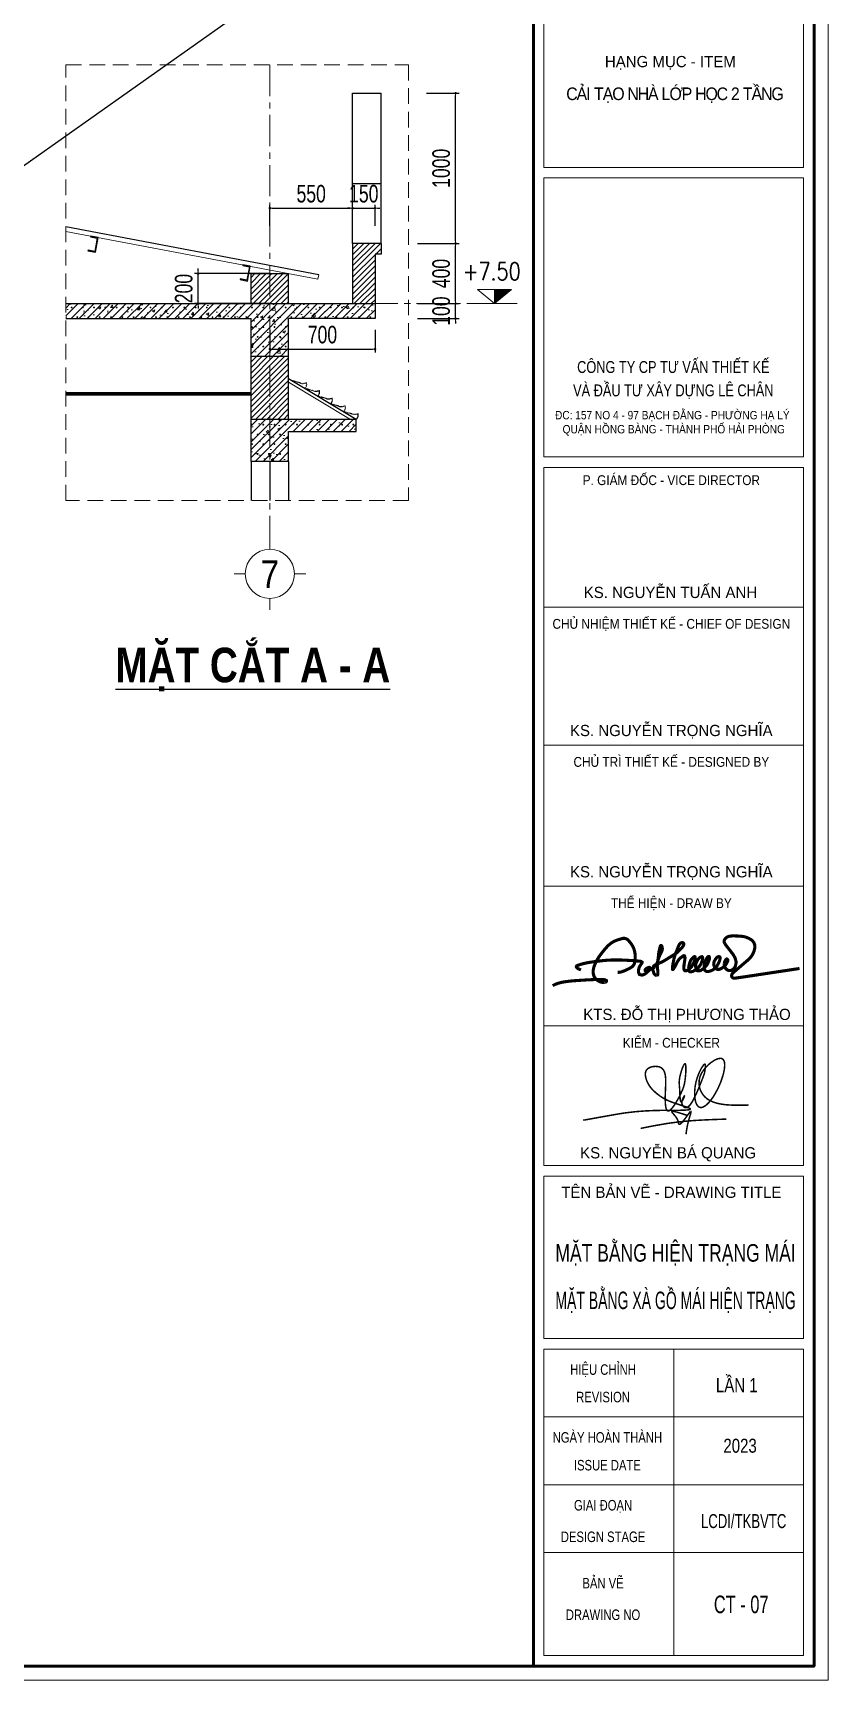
# Model space of a CAD drawing. Header units: millimetres. Extents: x -519517 to -431282, y -372679 to 113618.
# Drawn here: x -447151 to -431282, y -207859 to -174988 of the extents above; entities that cross this region are included whole.
import ezdxf
from ezdxf.enums import TextEntityAlignment as Align

# ---------------------------------------------------------------- set-up
doc = ezdxf.new("R2010")
doc.units = ezdxf.units.MM
doc.header["$LTSCALE"] = 5
for name, pattern in [('CENTER2', [28.575, 19.05, -3.175, 3.175, -3.175]), ('CENTERX2', [4, 2.5, -0.5, 0.5, -0.5]), ('DASHDOT', [1, 0.5, -0.25, 0, -0.25]), ('DASHDOTX2', [2, 1, -0.5, 0, -0.5]), ('HIDDEN', [0.375, 0.25, -0.125])]:
    doc.linetypes.add(name, pattern=pattern)
doc.layers.get('0').update_dxf_attribs({"linetype": 'CENTER2'})
for name, color, linetype, lineweight in [('BICO-30-KY HIEU', 30, 'Continuous', 15), ('BICO-9-NÉT CỬA', 9, 'Continuous', 25), ('Khungten_LCDI', 7, 'Continuous', 25), ('LC Dim', 8, 'Continuous', 18), ('LC Hatch', 252, 'Continuous', 9), ('LC ISO', 153, 'Continuous', 13), ('LC Net dam 1', 30, 'Continuous', 30), ('LC Net khuat', 4, 'HIDDEN', 13), ('LC Net manh', 9, 'Continuous', 5), ('LC Net thay', 7, 'Continuous', 25), ('LC Net truc', 79, 'DASHDOT', 13), ('LC Text1', 3, 'Continuous', 20), ('LC Text2', 7, 'Continuous', 25), ('ĐT-8-THAY2', 8, 'Continuous', 20)]:
    doc.layers.add(name, color=color, linetype=linetype, lineweight=lineweight)
doc.layers.add('KCS_Plotter', color=11, linetype='Continuous', plot=False)
doc.layers.add('TIM', color=4, linetype='DASHDOTX2')
doc.styles.add('HOATBIF', font='hoatbif.shx', dxfattribs={"width": 0.75})
doc.styles.add('Khungten', font='VHAVAN.TTF', dxfattribs={"width": 0.9, "height": 5000})
doc.styles.add('LC 1', font='VHAVANB.TTF')
doc.styles.add('LC3', font='VHARIALB.TTF', dxfattribs={"width": 0.8})
doc.styles.add('T1', font='Vnsimli.shx', dxfattribs={"width": 0.8})
doc.styles.add('Title', font='VHBLACK.TTF')
doc.styles.add('VnAvantH', font='VHAVANB.TTF', dxfattribs={"width": 0.6})
doc.dimstyles.new('Copy of 1-110', dxfattribs={"dimscale": 110, "dimtxt": 2.5, "dimasz": 0.35, "dimexe": 0.5, "dimexo": 0, "dimgap": 0.8, "dimtad": 1, "dimdec": 0, "dimzin": 0, "dimdsep": 46, "dimtxsty": 'HOATBIF', "dimblk1": 'DOT', "dimblk2": 'DOT', "dimsah": 1, "dimcen": -1, "dimdle": 1, "dimclrd": 256, "dimclre": 256, "dimclrt": 4, "dimadec": 3, "dimazin": 2, "dimtfac": 0.333333, "dimtdec": 0, "dimtix": 1, "dimtmove": 2, "dimatfit": 3, "dimldrblk": 'DOT', "dimfxl": 1, "dimtvp": 0.833333, "dimtolj": 1, "dimtzin": 0, "dimarcsym": 0})
pattern_1 = [(0, (-96623, -132735.3), (0, 389.71143), [9.375, -215.625]), (0, (-96623, -132719.07), (0, 389.71143), [9.375, -215.625]), (120, (-96623, -132735.3), (-337.5, -194.8557), [9.375, -215.625]), (120, (-96608.95, -132727.2), (-337.5, -194.8557), [9.375, -215.625]), (0, (-96510.5, -132540.45), (0, 389.71143), [9.375, -215.625]), (0, (-96510.5, -132524.2), (0, 389.71143), [9.375, -215.625]), (120, (-96510.5, -132540.45), (-337.5, -194.8557), [9.375, -215.625]), (120, (-96496.45, -132532.33), (-337.5, -194.8557), [9.375, -215.625]), (60, (-96613.64, -132735.3), (-337.5, 194.8557), [9.375, -215.625]), (60, (-96627.7, -132727.2), (-337.5, 194.8557), [9.375, -215.625]), (60, (-96501.14, -132930.16), (-337.5, 194.8557), [9.375, -215.625]), (60, (-96515.2, -132922.04), (-337.5, 194.8557), [9.375, -215.625]), (45, (-96623.01, -132735.31), (-79.549513, 79.549513), []), (50, (-96623, -132735.3), (537.94514, -47.0641), [56.25, -618.75]), (355, (-96623, -132735.3), (-104.0635, 564.1441), [45, -495]), (100.4514, (-96578.2, -132739.23), (433.882, 517.07966), [47.80514, -525.8566]), (46.1842, (-96623, -132585.3), (800.4308, -124.1393), [84.375, -928.125]), (96.6356, (-96556.3, -132595.65), (700.997, 730.5884), [71.7077, -788.7848]), (351.1842, (-96623, -132585.3), (700.9965, 730.589), [67.5, -742.5]), (21, (-96548, -132622.8), (447.6803, -301.96417), [56.25, -618.75]), (326, (-96548, -132622.8), (182.4865, 543.8625), [45, -495]), (71.4514, (-96510.7, -132647.97), (630.167, 241.8979), [47.80514, -525.8566]), (37.5, (-96623.01, -132735.3), (9.11989, 249.67039), [0, -489, 0, -502.5, 0, -496.875]), (7.5, (-96623, -132735.3), (197.30215, 295.80878), [0, -286.5, 0, -477.75, 0, -189.375]), (327.5, (-96790.26, -132735.3), (400.36683, -16.91615), [0, -187.5, 0, -585, 0, -776.25]), (317.5, (-96865.26, -132735.3), (437.38963, 75.07874), [0, -243.75, 0, -388.5, 0, -551.25])]

# ---------------------------------------------------------------- blocks, each defined once
blk = doc.blocks.new('NGUYEN BA QUANG')
at = {"layer": 'LC ISO', "const_width": 54}
for points in [[(-3416, -557, -0.001023), (-2231, -345, -0.008385), (-1869, -289, -0.026114), (-905, -212, -0.007166), (-491, -205, 0.001773), (-49, -203, 0.009736), (200, -197, 0.025773), (331, -186, 0.054465), (383, -173, 0.09183), (397, -166, 0.386262), (399, -152, 0.129793), (379, -135, 0.036801), (321, -108, 0.016128), (184, -59, -0.006736), (-183, 62, -0.023924), (-416, 154, -0.046785), (-684, 310, -0.041509), (-918, 503, -0.092678), (-1136, 813, -0.077778), (-1199, 1035, -0.070106), (-1196, 1141, -0.201572), (-1106, 1286, -0.091887), (-982, 1343, -0.118851), (-732, 1351, -0.227561), (-543, 1208, -0.055716), (-508, 1121, -0.035741), (-487, 1019, -0.022757), (-478, 904, -0.018678), (-477, 714, 0.005361), (-493, 294, 0.022501), (-487, 25, 0.024956), (-474, -85, 0.051878), (-451, -169, 0.084004), (-427, -209, 0.302699), (-372, -224, 0.091028), (-331, -204, 0.045769), (-285, -164, 0.031407), (-218, -87, 0.026473), (-114, 66, 0.038878), (124, 530, 0.063388), (207, 831, 0.030377), (243, 1236, 0.019395), (241, 1350, 0.050857), (231, 1429, 0.089259), (221, 1451, 0.446193), (202, 1454, 0.08967), (185, 1438, 0.048315), (156, 1388, 0.024568), (114, 1288, 0.037087), (24, 971, 0.06811), (7, 722, 0.007404), (19, 571, -0.009821), (27, 442, 0.013775), (38, 214, 0.023991), (46, 154, 0.068642), (58, 113, 0.168495), (71, 99, 0.190472), (82, 99, 0.135753), (102, 116, 0.042547), (133, 165, 0.037247), (185, 280, 0.083462), (192, 310, 0.752396), (189, 311, 0.077103), (170, 286, 0.067778), (106, 135, 0.079642), (97, 52, 0.07615), (107, 12, 0.090818), (168, -77, 0.162992), (233, -111, 0.134535), (287, -101, 0.046135), (315, -85, 0.0589), (372, -33, 0.033446), (431, 44, 0.020493), (492, 142, 0.018931), (584, 325, 0.012315), (712, 617, 0.006262), (906, 1114)], [(906, 1114, 0.006821), (929, 1272, 0.011774), (937, 1340, 0.026266), (938, 1394, 0.052103), (935, 1423, 0.076783), (930, 1436, 0.163971), (923, 1442, 0.170042), (914, 1442, 0.080479), (902, 1436, 0.05585), (881, 1417, 0.031056), (847, 1375, 0.025203), (791, 1286, 0.116129), (556, 476, 0.061974), (575, 166, 0.045365), (610, 47, 0.070676), (660, -41, 0.091415), (710, -86, 0.146905), (783, -104, 0.068448), (833, -95, 0.049636), (885, -72, 0.053986), (978, -6, 0.029209), (1056, 69, 0.021304), (1134, 162, 0.025491), (1250, 329, 0.068873), (1561, 1027, 0.01773), (1596, 1171, 0.037697), (1624, 1368, 0.029037), (1623, 1453, 0.04288), (1613, 1525, 0.066726), (1590, 1583, 0.100495), (1556, 1623, 0.111871), (1508, 1644, 0.054631), (1469, 1647, 0.041179), (1426, 1643, 0.04561), (1355, 1623, 0.04967), (1225, 1558, 0.109429), (829, 1164, 0.05047), (753, 1012, 0.368126), (1079, 156, 0.040655), (1223, 90, 0.031441), (1383, 42, 0.023503), (1557, 9, 0.017084), (1742, -10, 0.011936), (1936, -19, 0.009133), (2206, -21, 0.002915), (2480, -16)], [(-1368, -847, -0.004051), (-800, -737, -0.026384), (342, -582, -0.006339), (726, -556, -0.004215), (1111, -537, -0.002629), (1689, -517)], [(274, -380, 0.002584), (99, -322, 0.004829), (-9, -289, 0.009549), (-104, -262, 0.02019), (-180, -245, 0.020391), (-210, -242, 0.037792), (-233, -241, 0.083891), (-249, -244, 0.129866), (-256, -250, 0.170647), (-258, -257, 0.074142), (-257, -264, 0.04333), (-253, -271, 0.038982), (-240, -290, 0.018381), (-209, -327, -0.006145), (-155, -388, -0.017161), (-112, -442, -0.029179), (-72, -502, -0.056277), (-39, -577, -0.025416), (-31, -610, -0.003247), (-24, -652, 0.033316), (-18, -677, 0.055631), (-12, -689, 0.087521), (-5, -698, 0.15828), (8, -703, 0.07777), (18, -702, 0.051495), (30, -698, 0.04838), (50, -685, 0.02792), (72, -667, 0.021215), (104, -635, 0.012757), (138, -596, 0.011354), (192, -528, 0.005945), (265, -430, -0.007904), (360, -301, -0.011483), (384, -270, -0.027823), (404, -249, -0.066961), (415, -240, -0.123545), (420, -238, -0.248584), (424, -240, -0.12084), (426, -246, -0.064597), (426, -260, -0.027008), (421, -289, -0.011306), (411, -326, -0.007085), (384, -419, 0.007773), (340, -569, 0.03162), (266, -923, 0.004795), (248, -1055)]]:
    blk.add_lwpolyline(points, format="xyb", dxfattribs=at)
blk = doc.blocks.new('CK THAO')
at = {"layer": 'LC ISO', "const_width": 60}
for points in [[(21873, -82516), (21924, -82491), (21950, -82481), (21969, -82474), (21981, -82470), (21991, -82467), (22001, -82464), (22014, -82461), (22025, -82458), (22037, -82455), (22057, -82451), (22068, -82449), (22080, -82446), (22097, -82444), (22129, -82439), (22159, -82435), (22189, -82431), (22205, -82429), (22225, -82427), (22244, -82425), (22262, -82424), (22280, -82422), (22304, -82420), (22336, -82418), (22363, -82416), (22376, -82415), (22394, -82414), (22448, -82411), (22470, -82409), (22494, -82408), (22518, -82406), (22535, -82405), (22561, -82404), (22595, -82402), (22630, -82401), (22651, -82400), (22666, -82399), (22681, -82399), (22688, -82398), (22696, -82398), (22704, -82398), (22709, -82398), (22715, -82397), (22721, -82397), (22729, -82397), (22736, -82397), (22743, -82397), (22749, -82397), (22755, -82397), (22768, -82397), (22776, -82396), (22788, -82396), (22796, -82396), (22808, -82396), (22817, -82396), (22822, -82396), (22831, -82396), (22831, -82396), (22843, -82397), (22860, -82399), (22875, -82401), (22885, -82403), (22888, -82404), (22889, -82405), (22889, -82405), (22892, -82406), (22893, -82407), (22895, -82408), (22897, -82409), (22899, -82410), (22900, -82411), (22902, -82412), (22902, -82412), (22903, -82413), (22903, -82413), (22905, -82415), (22906, -82417), (22907, -82418), (22908, -82420), (22910, -82422), (22910, -82422), (22910, -82424), (22911, -82426), (22912, -82426), (22912, -82427), (22912, -82428), (22912, -82428), (22912, -82428), (22912, -82428), (22912, -82429), (22912, -82430), (22912, -82431), (22912, -82432), (22912, -82433), (22912, -82434), (22912, -82434), (22911, -82435), (22911, -82435), (22911, -82436), (22910, -82437), (22910, -82438), (22910, -82438), (22909, -82439), (22908, -82439), (22908, -82440), (22907, -82440), (22907, -82441), (22906, -82441), (22906, -82441), (22905, -82442), (22904, -82442), (22904, -82443), (22903, -82443), (22903, -82443), (22902, -82444), (22900, -82444), (22899, -82445), (22898, -82445), (22896, -82446), (22892, -82447), (22887, -82449), (22882, -82450), (22873, -82451), (22868, -82452), (22860, -82453), (22855, -82453), (22848, -82453), (22835, -82453), (22823, -82451), (22809, -82448), (22799, -82445), (22785, -82439), (22776, -82434), (22768, -82430), (22755, -82423), (22743, -82415), (22731, -82406), (22721, -82397), (22703, -82379), (22695, -82369), (22680, -82346), (22670, -82324), (22663, -82303), (22659, -82280), (22659, -82280), (22657, -82245), (22658, -82222), (22662, -82195), (22670, -82159), (22679, -82133), (22693, -82098), (22717, -82048), (22728, -82027), (22764, -81967), (22796, -81921), (22796, -81921), (22828, -81879), (22852, -81849), (22866, -81831), (22866, -81831), (22886, -81808), (22886, -81808), (22906, -81785), (22906, -81785), (22924, -81765), (22924, -81765), (22943, -81746), (22954, -81735), (22968, -81723), (22980, -81713), (22992, -81703), (23007, -81692), (23019, -81684), (23033, -81675), (23047, -81667), (23068, -81656), (23085, -81648), (23105, -81640), (23127, -81632), (23144, -81626), (23161, -81621), (23174, -81617), (23188, -81613), (23204, -81609), (23222, -81604), (23232, -81602), (23239, -81602), (23239, -81602), (23240, -81601), (23242, -81601), (23243, -81601), (23245, -81601), (23246, -81601), (23247, -81601), (23249, -81601), (23250, -81600), (23250, -81600), (23251, -81600), (23251, -81600), (23255, -81600), (23258, -81600), (23263, -81600), (23264, -81601), (23264, -81601), (23268, -81601), (23277, -81602), (23286, -81604), (23310, -81616), (23317, -81621), (23326, -81629), (23336, -81638), (23344, -81647), (23351, -81653), (23358, -81662), (23375, -81681), (23383, -81692), (23393, -81706), (23401, -81717), (23417, -81744), (23426, -81760), (23440, -81790), (23448, -81811), (23456, -81838), (23456, -81838), (23467, -81893), (23472, -81943), (23472, -81958), (23472, -81982), (23471, -81997), (23469, -82024), (23468, -82035), (23465, -82053), (23465, -82053), (23459, -82078), (23459, -82078), (23451, -82101), (23424, -82139), (23401, -82158), (23372, -82176), (23348, -82189), (23348, -82189), (23295, -82214), (23256, -82231), (23196, -82252), (23154, -82259), (23134, -82259)], [(25205, -81700), (25201, -81692), (25196, -81679), (25194, -81670), (25193, -81661), (25193, -81652), (25195, -81642), (25199, -81632), (25203, -81623), (25206, -81617), (25212, -81609), (25217, -81603), (25224, -81596), (25234, -81587), (25242, -81581), (25251, -81576)], [(25242, -81581), (25260, -81571), (25284, -81562), (25309, -81557), (25341, -81554), (25378, -81554), (25412, -81554), (25450, -81555)], [(25450, -81555), (25511, -81558), (25568, -81566), (25603, -81574), (25642, -81588), (25683, -81607), (25715, -81625), (25744, -81650), (25767, -81680), (25784, -81722), (25788, -81756), (25784, -81800), (25774, -81841), (25759, -81881), (25742, -81916), (25722, -81947), (25685, -81991), (25660, -82015), (25603, -82063), (25360, -82272), (25345, -82295), (25336, -82329), (25342, -82346)], [(23847, -82156), (23863, -82135), (23876, -82115), (23885, -82099), (23894, -82078), (23903, -82054), (23912, -82028), (23924, -81993), (23932, -81969), (23947, -81931), (23960, -81903), (23972, -81880), (23981, -81861), (23991, -81834), (23997, -81804), (23994, -81775), (23992, -81768), (23991, -81766), (23990, -81762), (23989, -81758), (23987, -81755), (23986, -81753), (23985, -81751), (23984, -81748), (23982, -81745), (23980, -81742), (23978, -81740), (23976, -81739), (23974, -81739), (23968, -81740), (23959, -81746), (23958, -81748), (23957, -81751), (23956, -81753), (23955, -81757), (23955, -81760), (23954, -81764), (23952, -81774), (23949, -81785), (23946, -81796), (23946, -81796), (23943, -81809), (23943, -81809), (23938, -81826), (23938, -81826), (23937, -81832), (23935, -81838), (23933, -81847), (23933, -81847), (23931, -81858)], [(23931, -81858), (23931, -81858), (23927, -81881), (23925, -81896), (23922, -81922), (23921, -81938), (23917, -81976), (23898, -82129), (23899, -82155), (23902, -82185), (23907, -82219), (23907, -82219), (23910, -82248), (23911, -82271), (23911, -82289), (23910, -82293), (23910, -82297), (23909, -82300), (23908, -82302), (23908, -82302), (23907, -82305), (23906, -82307), (23906, -82307), (23905, -82310), (23903, -82313), (23899, -82317), (23898, -82318), (23896, -82318), (23896, -82318), (23895, -82319), (23891, -82319), (23890, -82320)], [(23936, -82081), (23964, -82069), (23984, -82059), (24000, -82051), (24021, -82040), (24041, -82028), (24067, -82013), (24085, -82002), (24116, -81982), (24137, -81969), (24159, -81956), (24185, -81940), (24207, -81927), (24251, -81900), (24282, -81876), (24308, -81852), (24333, -81826), (24355, -81803)], [(24344, -81697), (24337, -81703), (24328, -81714), (24313, -81740), (24306, -81758), (24299, -81776), (24290, -81802), (24282, -81822), (24282, -81822), (24264, -81865), (24230, -81962), (24221, -81997), (24217, -82020), (24200, -82109), (24194, -82146), (24193, -82161), (24191, -82172), (24191, -82182), (24191, -82190), (24192, -82198), (24192, -82198), (24195, -82204), (24199, -82204), (24204, -82202), (24210, -82193), (24215, -82188), (24217, -82184), (24220, -82180), (24223, -82176), (24225, -82172), (24228, -82168), (24230, -82165), (24232, -82161), (24234, -82158), (24236, -82154), (24238, -82151)], [(24238, -82151), (24247, -82135), (24253, -82123), (24262, -82106), (24269, -82090), (24276, -82077), (24282, -82066), (24292, -82047), (24299, -82036), (24308, -82022), (24321, -82006), (24331, -81996), (24344, -81984), (24354, -81975), (24368, -81964), (24370, -81962), (24371, -81961), (24374, -81959), (24377, -81957), (24393, -81946), (24403, -81941), (24405, -81940), (24405, -81940), (24407, -81939), (24407, -81939), (24411, -81938), (24411, -81938), (24416, -81937), (24417, -81936), (24420, -81937), (24422, -81937), (24424, -81938), (24426, -81939), (24428, -81940), (24430, -81944), (24431, -81947), (24433, -81952), (24434, -81955), (24434, -81959), (24435, -81963)], [(24355, -81803), (24377, -81780), (24398, -81753), (24411, -81724), (24410, -81700), (24403, -81690), (24403, -81690), (24396, -81685), (24384, -81683), (24374, -81684), (24364, -81686), (24352, -81692), (24344, -81697), (24337, -81703)], [(24435, -81963), (24435, -81969), (24435, -81976), (24435, -81986), (24434, -81998), (24433, -82006), (24416, -82121), (24413, -82183), (24418, -82206)], [(24415, -82197), (24422, -82214), (24427, -82222), (24433, -82228), (24442, -82231), (24450, -82231), (24457, -82229), (24467, -82226), (24474, -82222), (24489, -82213), (24499, -82206), (24499, -82206), (24520, -82190), (24536, -82177), (24556, -82158), (24566, -82143), (24575, -82128), (24583, -82113), (24592, -82096), (24601, -82080), (24609, -82063), (24617, -82045), (24623, -82025), (24628, -82006), (24631, -81981), (24629, -81961), (24627, -81957), (24627, -81957), (24627, -81957), (24623, -81954), (24620, -81953), (24616, -81954), (24611, -81957), (24606, -81960), (24600, -81964), (24595, -81969), (24589, -81974), (24582, -81981), (24577, -81987), (24566, -81999), (24558, -82009), (24548, -82025), (24539, -82044), (24531, -82064), (24524, -82087), (24518, -82107), (24513, -82128), (24509, -82148), (24507, -82167), (24508, -82199), (24510, -82221), (24518, -82239), (24529, -82246), (24539, -82248), (24552, -82248), (24564, -82246), (24592, -82239), (24627, -82218), (24654, -82200), (24654, -82200), (24683, -82176), (24703, -82156), (24722, -82131), (24733, -82114), (24746, -82090), (24758, -82063), (24767, -82036), (24773, -82009), (24777, -81983), (24773, -81963), (24764, -81956), (24746, -81960), (24729, -81968), (24712, -81980), (24687, -82007), (24676, -82027), (24663, -82053), (24653, -82076), (24646, -82098), (24642, -82129), (24642, -82153), (24644, -82168), (24646, -82182), (24652, -82201), (24663, -82222), (24678, -82229), (24697, -82231), (24715, -82229), (24736, -82222), (24753, -82213)], [(24753, -82213), (24766, -82205), (24778, -82196), (24788, -82188), (24799, -82180), (24808, -82172), (24825, -82156), (24841, -82138), (24854, -82122), (24863, -82108), (24872, -82093), (24879, -82077), (24886, -82061), (24893, -82043), (24899, -82029), (24909, -82001), (24909, -81980), (24908, -81971), (24906, -81962), (24903, -81956), (24899, -81951), (24896, -81950), (24892, -81950), (24890, -81951), (24886, -81953), (24883, -81956), (24878, -81960), (24873, -81965), (24869, -81970), (24866, -81974), (24850, -82004)], [(24863, -81978), (24863, -81978), (24845, -82005), (24837, -82020), (24828, -82043), (24820, -82067), (24813, -82093), (24809, -82111), (24805, -82140), (24804, -82175), (24812, -82210), (24820, -82221), (24831, -82230), (24842, -82237), (24856, -82241), (24867, -82242)], [(24867, -82242), (24888, -82241), (24906, -82238), (24925, -82233), (24937, -82229), (24964, -82217), (24995, -82197), (25013, -82183), (25042, -82152), (25068, -82112), (25084, -82083), (25096, -82056), (25104, -82034), (25110, -82015), (25115, -81988), (25114, -81970), (25110, -81961), (25107, -81959), (25100, -81956), (25095, -81955), (25089, -81954), (25081, -81955), (25073, -81957), (25065, -81960), (25059, -81964), (25054, -81969), (25049, -81973), (25045, -81979)], [(25047, -81976), (25037, -81989), (25027, -82002), (25016, -82020), (25005, -82040), (24999, -82053), (24993, -82076), (24991, -82102), (24993, -82120), (24998, -82138)], [(25195, -82090), (25195, -82102), (25195, -82116), (25199, -82138), (25204, -82154), (25211, -82168), (25218, -82179), (25233, -82195), (25250, -82210), (25268, -82219), (25287, -82224), (25305, -82224), (25329, -82219), (25349, -82210), (25372, -82194), (25389, -82176), (25404, -82152), (25412, -82133), (25420, -82102), (25426, -82056), (25406, -81983), (25373, -81921), (25319, -81850), (25273, -81792), (25233, -81740), (25205, -81700)], [(23724, -82236), (23724, -82236), (23715, -82244), (23708, -82251), (23693, -82264), (23693, -82264), (23683, -82272), (23670, -82282), (23657, -82291), (23639, -82301), (23625, -82306), (23614, -82309), (23602, -82311), (23591, -82311), (23552, -82299), (23540, -82271), (23537, -82256), (23536, -82244), (23536, -82228), (23537, -82214), (23538, -82205), (23540, -82192), (23543, -82178), (23549, -82162), (23556, -82147), (23564, -82134), (23570, -82123), (23578, -82113), (23587, -82099), (23594, -82089), (23599, -82081), (23605, -82071), (23606, -82061), (23581, -82046), (23556, -82043), (23531, -82040), (23512, -82039), (23468, -82035), (23436, -82033), (23416, -82031), (23377, -82029), (23357, -82028), (23327, -82026), (23300, -82024), (23271, -82023), (23239, -82022), (23205, -82020), (23169, -82019), (23145, -82019), (23117, -82019), (23102, -82019), (23073, -82019), (23043, -82019), (23009, -82020), (22984, -82021), (22949, -82023), (22904, -82026), (22885, -82028), (22841, -82032), (22799, -82037), (22739, -82045), (22685, -82052), (22637, -82058), (22612, -82062), (22580, -82067), (22561, -82070), (22534, -82075), (22502, -82082), (22465, -82090), (22437, -82098), (22403, -82108), (22388, -82113), (22377, -82117), (22365, -82121), (22344, -82130), (22335, -82135), (22330, -82150), (22343, -82173), (22370, -82190), (22420, -82212)], [(23715, -82171), (23708, -82174), (23697, -82178), (23690, -82182), (23675, -82193), (23667, -82205), (23665, -82209), (23663, -82215), (23662, -82217), (23662, -82217), (23662, -82219), (23664, -82223), (23679, -82225), (23691, -82223)], [(23691, -82223), (23694, -82223), (23710, -82220), (23748, -82211), (23772, -82203), (23793, -82193), (23820, -82177), (23831, -82169), (23831, -82169), (23846, -82155)], [(23720, -82240), (23729, -82232), (23732, -82229), (23737, -82224), (23741, -82219), (23744, -82216), (23746, -82212), (23751, -82204), (23753, -82198), (23755, -82189), (23755, -82184), (23755, -82180), (23755, -82176), (23754, -82171), (23753, -82168), (23751, -82165), (23748, -82162), (23742, -82161), (23737, -82163), (23733, -82164), (23727, -82166), (23720, -82169), (23715, -82171)], [(23890, -82320), (23884, -82319), (23877, -82318), (23872, -82316), (23866, -82313), (23859, -82309), (23855, -82306), (23849, -82301), (23843, -82295), (23843, -82295), (23834, -82279), (23829, -82268), (23824, -82249), (23821, -82236), (23818, -82224), (23815, -82209), (23813, -82191), (23813, -82181), (23816, -82163), (23828, -82139), (23842, -82126), (23883, -82102), (23918, -82088), (23936, -82081)], [(24998, -82138), (24998, -82138), (25004, -82151), (25012, -82162), (25019, -82172), (25030, -82182), (25038, -82189), (25050, -82196), (25064, -82200), (25082, -82201), (25098, -82200), (25125, -82191), (25173, -82163), (25218, -82121), (25240, -82089), (25249, -82071), (25259, -82048), (25264, -82034), (25265, -82023), (25264, -82015), (25261, -82010), (25258, -82007), (25255, -82005), (25252, -82002), (25249, -82001), (25247, -82001), (25241, -82001), (25238, -82003), (25233, -82007), (25229, -82010), (25226, -82014), (25222, -82021)], [(25224, -82017), (25215, -82031), (25209, -82043), (25203, -82057), (25198, -82075), (25195, -82090)], [(25338, -82336), (25347, -82353), (25354, -82360), (25365, -82367), (25378, -82371), (25400, -82371), (25430, -82368), (25583, -82346), (26653, -82184)]]:
    blk.add_lwpolyline(points, dxfattribs=at)
blk = doc.blocks.new('lcdi fix')
at = {"layer": 'Defpoints', "lineweight": 0}
blk.add_lwpolyline([(-1200, -14850), (-1200, 14850), (40800, 14850), (40800, -14850)], close=True, dxfattribs=at)
at = {"layer": 'Khungten_LCDI', "color": 5, "lineweight": 60}
blk.add_line((36600, 14650), (36600, -14650), dxfattribs=at)
at = {"layer": 'Khungten_LCDI', "color": 5, "lineweight": 25}
blk.add_line((40600, -14650), (40600, 14650), dxfattribs=at)
at = {"layer": 'Khungten_LCDI', "color": 9, "lineweight": 15}
for p, q in [((38600, -10133), (38600, -14500)), ((40450, -11100), (36750, -11100)), ((40450, -12067), (36750, -12067)), ((40450, -13033), (36750, -13033))]:
    blk.add_line(p, q, dxfattribs=at)
at = {"layer": 'Khungten_LCDI', "color": 5, "lineweight": 60}
blk.add_lwpolyline([(0, -14650), (0, 14650), (40600, 14650), (40600, -14650)], close=True, dxfattribs=at)
at = {"layer": 'Khungten_LCDI', "color": 9, "lineweight": 15}
for points in [[(36750, 6712), (40450, 6712), (40450, 10040), (36750, 10040)], [(36750, 2587), (40450, 2587), (40450, 6562), (36750, 6562)], [(36750, 446), (40450, 446), (40450, 2437), (36750, 2437)], [(36750, -1522), (40450, -1522), (40450, 446), (36750, 446)], [(36750, -1522), (40450, -1522), (40450, -3535), (36750, -3535)], [(36750, -1522), (40450, -1522), (40450, -3535), (36750, -3535)], [(36750, -5526), (40450, -5526), (40450, -3535), (36750, -3535)], [(36750, -7517), (40450, -7517), (40450, -5526), (36750, -5526)], [(36750, -9983), (40450, -9983), (40450, -7667), (36750, -7667)], [(36750, -14500), (40450, -14500), (40450, -10133), (36750, -10133)]]:
    blk.add_lwpolyline(points, close=True, dxfattribs=at)
at = {"layer": 'LC Net dam 1'}
for name, p, xscale, yscale, zscale in [('CK THAO', (20771, 55798), 0.736210366573874, 0.736210366573874, 0.736210366573874), ('NGUYEN BA QUANG', (38676, -6647), 0.4, 0.4, 0.4)]:
    blk.add_blockref(name, p, dxfattribs=dict(at, xscale=xscale, yscale=yscale, zscale=zscale))
at = {"color": 7}
for s, style, p in [('h¹ng môc - item', 'Khungten', (38552, 8141)), ('ks. nguyÔn tuÊn anh', 'VnAvantH', (38553, 574)), ('ks. nguyÔn träng nghÜa', 'VnAvantH', (38565, -1394)), ('ks. nguyÔn träng nghÜa', 'VnAvantH', (38565, -3408)), ('ks. nguyÔn b¸ quang', 'VnAvantH', (38520, -7414)), ('tªn b¶n vÏ - drawing title', 'Khungten', (38566, -7977))]:
    blk.add_text(s, height=160, dxfattribs=dict(at, style=style)).set_placement(p, align=Align.CENTER)
for s, height, style, width, p in [('c«ng ty cp t\xad vÊn thiÕt kÕ', 170, 'Title', 0.8, (38594, 3782)), ('vµ ®Çu t\xad x©y dùng lª ch©n', 170, 'Title', 0.8, (38594, 3449)), ('P. gi¸m ®èc - VICE director', 140, 'Khungten', 0.9, (38566, 2184)), ('chñ nhiÖm thiÕt kÕ - chief of design', 140, 'Khungten', 0.9, (38566, 136)), ('chñ tr× thiÕt kÕ - designed by', 140, 'Khungten', 0.9, (38566, -1832)), ('thÓ hiÖn - draw by', 140, 'Khungten', 0.9, (38566, -3845)), ('kiÓm - checker', 140, 'Khungten', 0.9, (38566, -5836)), ('hiÖu chØnh', 150, 'Khungten', 0.8, (37592, -10499)), ('revision', 150, 'Khungten', 0.8, (37592, -10891)), ('ngµy hoµn thµnh', 150, 'Khungten', 0.8, (37654, -11466)), ('issue date', 150, 'Khungten', 0.8, (37654, -11862)), ('giai ®o¹n', 150, 'Khungten', 0.8, (37592, -12433)), (' lcdi/tkbvtc', 200, 'Title', 0.7, (39571, -12684)), ('design stage', 150, 'Khungten', 0.8, (37592, -12883)), ('b¶n vÏ', 150, 'Khungten', 0.8, (37592, -13544)), ('drawing nO', 150, 'Khungten', 0.8, (37592, -13994))]:
    blk.add_text(s, height=height, dxfattribs=dict(at, style=style, width=width)).set_placement(p, align=Align.CENTER)
at = {"color": 7, "style": 'VnAvantH'}
blk.add_text('kts. ®ç thÞ ph\xad¬ng th¶o ', height=160, dxfattribs=at).set_placement((37310, -5441))
at = {"color": 4, "insert": (38609, 7742), "char_height": 180, "width": 3712.56, "attachment_point": 5, "style": 'Khungten'}
blk.add_mtext('{\\f.VnArialH|b0|i0|c0|p34;\\T0.9;c¶i t¹o nhµ líp häc 2 tÇng}', dxfattribs=at)
at = {"color": 7, "insert": (38600, 3241), "char_height": 120, "attachment_point": 2, "style": 'Khungten'}
blk.add_mtext_dynamic_manual_height_columns('®c: 157 no 4 - 97 b¹ch ®»ng - ph\xadêng h¹ lý   quËn hång bµng - thµnh phè h¶i phßng ', width=3421.65, gutter_width=25, heights=[0], dxfattribs=at)
at = {"color": 7, "style": 'Khungten', "width": 0.8}
for tag, p in [('REVISION', (39499, -10746)), ('NGAYHT', (39546, -11609))]:
    blk.add_attdef(tag, text='', height=200, dxfattribs=at).set_placement(p, align=Align.CENTER)
at = {"layer": 'LC Text1', "style": 'Title', "width": 3.882085}
for tag, p, p2 in [('TENBANVE1', (36913, -8886), (40339, -8886)), ('TENBANVE2', (36913, -9562), (40339, -9562))]:
    blk.add_attdef(tag, text='', height=250, dxfattribs=at).set_placement(p, p2, align=Align.FIT)
at = {"layer": 'LC Text1', "style": 'Title', "width": 0.7}
blk.add_attdef('SOBANVE', text='', height=250, dxfattribs=at).set_placement((39562, -13896), align=Align.CENTER)
blk = doc.blocks.new('TTRUC')
at = {"layer": 'LC ISO'}
for p, q in [((0, 6.95), (0, 10.13)), ((-6.95, 0), (-10.13, 0)), ((6.95, 0), (10.13, 0)), ((0, -6.95), (0, -10.13))]:
    blk.add_line(p, q, dxfattribs=at)
at = {"layer": 'LC Net manh'}
blk.add_circle((0, 0), 6.95, dxfattribs=at)
blk = doc.blocks.new('DOT')
at = {"color": 0, "linetype": 'ByBlock'}
blk.add_line((-0.5, 0), (-1, 0), dxfattribs=at)
at = {"color": 0, "linetype": 'ByBlock', "const_width": 0.5}
blk.add_lwpolyline([(-0.25, 0, 1), (0.25, 0, 1)], format="xyb", close=True, dxfattribs=at)
blk = doc.blocks.new('*D343')
at = {"layer": 'Defpoints', "color": 0, "transparency": 16777216}
for p in [(-443854, -179789), (-442423, -179789), (-442423, -180389)]:
    blk.add_point(p, dxfattribs=at)
at = {"layer": 'LC Dim', "lineweight": -2, "transparency": 16777216}
for p, q in [((-442423, -179789), (-443924, -179789)), ((-443854, -179740), (-443854, -179691)), ((-443854, -180389), (-443854, -179789)), ((-442423, -180389), (-443924, -180389)), ((-443854, -180438), (-443854, -180487))]:
    blk.add_line(p, q, dxfattribs=at)
at = {"layer": 'LC Dim', "lineweight": -2, "transparency": 16777216, "xscale": 49, "yscale": 49, "zscale": 49}
for p, rotation in [((-443854, -179789), 270), ((-443854, -180389), 90)]:
    blk.add_blockref('DOT', p, dxfattribs=dict(at, rotation=rotation))
at = {"layer": 'LC Dim', "color": 4, "transparency": 16777216, "insert": (-444141, -180089), "char_height": 350, "attachment_point": 5, "rotation": 90, "style": 'HOATBIF'}
blk.add_mtext('\\A1;200', dxfattribs=at)
blk = doc.blocks.new('_Dot')
at = {"color": 0, "linetype": 'ByBlock', "lineweight": -2}
blk.add_line((-0.5, 0), (-1, 0), dxfattribs=at)
at = {"color": 0, "linetype": 'ByBlock', "const_width": 0.5}
blk.add_lwpolyline([(-0.25, 0, 1), (0.25, 0, 1)], format="xyb", close=True, dxfattribs=at)
blk = doc.blocks.new('*D344')
at = {"layer": 'Defpoints', "color": 0, "transparency": 16777216}
for p in [(-440773, -178485), (-442423, -178839), (-440773, -178839)]:
    blk.add_point(p, dxfattribs=at)
at = {"layer": 'LC Dim', "lineweight": -2, "transparency": 16777216}
for p, q in [((-442423, -178839), (-442423, -178415)), ((-442374, -178485), (-440822, -178485)), ((-440773, -178839), (-440773, -178415))]:
    blk.add_line(p, q, dxfattribs=at)
at = {"layer": 'LC Dim', "lineweight": -2, "transparency": 16777216, "xscale": 49, "yscale": 49, "zscale": 49, "rotation": 180}
blk.add_blockref('DOT', (-442423, -178485), dxfattribs=at)
at = {"layer": 'LC Dim', "lineweight": -2, "transparency": 16777216, "xscale": 49, "yscale": 49, "zscale": 49}
blk.add_blockref('DOT', (-440773, -178485), dxfattribs=at)
at = {"layer": 'LC Dim', "color": 4, "transparency": 16777216, "insert": (-441598, -178198), "char_height": 350, "attachment_point": 5, "style": 'HOATBIF'}
blk.add_mtext('\\A1;550', dxfattribs=at)
blk = doc.blocks.new('*D345')
at = {"layer": 'Defpoints', "color": 0, "transparency": 16777216}
for p in [(-440323, -178485), (-440773, -178839), (-440323, -178839)]:
    blk.add_point(p, dxfattribs=at)
at = {"layer": 'LC Dim', "lineweight": -2, "transparency": 16777216}
for p, q in [((-440822, -178485), (-440871, -178485)), ((-440773, -178839), (-440773, -178415)), ((-440773, -178485), (-440323, -178485)), ((-440323, -178839), (-440323, -178415)), ((-440274, -178485), (-440225, -178485))]:
    blk.add_line(p, q, dxfattribs=at)
at = {"layer": 'LC Dim', "lineweight": -2, "transparency": 16777216, "xscale": 49, "yscale": 49, "zscale": 49}
blk.add_blockref('DOT', (-440773, -178485), dxfattribs=at)
at = {"layer": 'LC Dim', "lineweight": -2, "transparency": 16777216, "xscale": 49, "yscale": 49, "zscale": 49, "rotation": 180}
blk.add_blockref('DOT', (-440323, -178485), dxfattribs=at)
at = {"layer": 'LC Dim', "color": 4, "transparency": 16777216, "insert": (-440548, -178198), "char_height": 350, "attachment_point": 5, "style": 'HOATBIF'}
blk.add_mtext('\\A1;150', dxfattribs=at)
blk = doc.blocks.new('*D346')
at = {"layer": 'Defpoints', "color": 0, "transparency": 16777216}
for p in [(-442423, -180910), (-440323, -180910), (-440323, -181297)]:
    blk.add_point(p, dxfattribs=at)
at = {"layer": 'LC Dim', "lineweight": -2, "transparency": 16777216}
for p, q in [((-442423, -180910), (-442423, -181367)), ((-440323, -180910), (-440323, -181367)), ((-442374, -181297), (-440372, -181297))]:
    blk.add_line(p, q, dxfattribs=at)
at = {"layer": 'LC Dim', "lineweight": -2, "transparency": 16777216, "xscale": 49, "yscale": 49, "zscale": 49, "rotation": 180}
blk.add_blockref('DOT', (-442423, -181297), dxfattribs=at)
at = {"layer": 'LC Dim', "lineweight": -2, "transparency": 16777216, "xscale": 49, "yscale": 49, "zscale": 49}
blk.add_blockref('DOT', (-440323, -181297), dxfattribs=at)
at = {"layer": 'LC Dim', "color": 4, "transparency": 16777216, "insert": (-441373, -181010), "char_height": 350, "attachment_point": 5, "style": 'HOATBIF'}
blk.add_mtext('\\A1;700', dxfattribs=at)
blk = doc.blocks.new('Caodo1')
at = {"layer": 'LC Text1'}
blk.add_hatch(color=256, dxfattribs=at).paths.add_polyline_path([(0, 200), (0, 0), (243, 200)])
for p, q in [((324, 0), (-324, 0)), ((0, 0), (0, 200))]:
    blk.add_line(p, q, dxfattribs=at)
blk.add_lwpolyline([(-243, 200), (243, 200), (0, 0), (0, 0)], close=True, dxfattribs=at)
at = {"layer": 'LC Text1', "style": 'T1', "width": 0.8}
blk.add_attdef('%%P0,00', text='', height=250, dxfattribs=at).set_placement((-39, 460), align=Align.MIDDLE_CENTER)
blk = doc.blocks.new('*D347')
at = {"layer": 'Defpoints', "color": 0, "transparency": 16777216}
for p in [(-439474, -180389), (-438716, -180389), (-439474, -180689)]:
    blk.add_point(p, dxfattribs=at)
at = {"layer": 'LC Dim', "lineweight": -2, "transparency": 16777216}
for p, q in [((-439474, -180389), (-438646, -180389)), ((-438716, -180340), (-438716, -180291)), ((-438716, -180689), (-438716, -180389)), ((-439474, -180689), (-438646, -180689)), ((-438716, -180738), (-438716, -180787))]:
    blk.add_line(p, q, dxfattribs=at)
at = {"layer": 'LC Dim', "lineweight": -2, "transparency": 16777216, "xscale": 49, "yscale": 49, "zscale": 49}
for p, rotation in [((-438716, -180389), 270), ((-438716, -180689), 90)]:
    blk.add_blockref('DOT', p, dxfattribs=dict(at, rotation=rotation))
at = {"layer": 'LC Dim', "color": 4, "transparency": 16777216, "insert": (-439003, -180539), "char_height": 350, "attachment_point": 5, "rotation": 90, "style": 'HOATBIF'}
blk.add_mtext('\\A1;100', dxfattribs=at)
blk = doc.blocks.new('*D348')
at = {"layer": 'Defpoints', "color": 0, "transparency": 16777216}
for p in [(-439474, -179189), (-438716, -179189), (-439474, -180389)]:
    blk.add_point(p, dxfattribs=at)
at = {"layer": 'LC Dim', "lineweight": -2, "transparency": 16777216}
for p, q in [((-439474, -179189), (-438646, -179189)), ((-438716, -180340), (-438716, -179238)), ((-439474, -180389), (-438646, -180389))]:
    blk.add_line(p, q, dxfattribs=at)
at = {"layer": 'LC Dim', "lineweight": -2, "transparency": 16777216, "xscale": 49, "yscale": 49, "zscale": 49}
for p, rotation in [((-438716, -179189), 90), ((-438716, -180389), 270)]:
    blk.add_blockref('DOT', p, dxfattribs=dict(at, rotation=rotation))
at = {"layer": 'LC Dim', "color": 4, "transparency": 16777216, "insert": (-439003, -179789), "char_height": 350, "attachment_point": 5, "rotation": 90, "style": 'HOATBIF'}
blk.add_mtext('\\A1;400', dxfattribs=at)
blk = doc.blocks.new('*D349')
at = {"layer": 'Defpoints', "color": 0, "transparency": 16777216}
for p in [(-439296, -176189), (-438716, -176189), (-439296, -179189)]:
    blk.add_point(p, dxfattribs=at)
at = {"layer": 'LC Dim', "lineweight": -2, "transparency": 16777216}
for p, q in [((-439296, -176189), (-438646, -176189)), ((-438716, -179140), (-438716, -176238)), ((-439296, -179189), (-438646, -179189))]:
    blk.add_line(p, q, dxfattribs=at)
at = {"layer": 'LC Dim', "lineweight": -2, "transparency": 16777216, "xscale": 49, "yscale": 49, "zscale": 49}
for p, rotation in [((-438716, -176189), 90), ((-438716, -179189), 270)]:
    blk.add_blockref('DOT', p, dxfattribs=dict(at, rotation=rotation))
at = {"layer": 'LC Dim', "color": 4, "transparency": 16777216, "insert": (-439003, -177689), "char_height": 350, "attachment_point": 5, "rotation": 90, "style": 'HOATBIF'}
blk.add_mtext('\\A1;1000', dxfattribs=at)
blk = doc.blocks.new('TIEUDE1')
at = {"layer": 'LC Text2', "color": 7, "style": 'LC 1'}
blk.add_attdef('TIªU§Ò', text='', height=5, dxfattribs=at).set_placement((0, 0), align=Align.BOTTOM_CENTER)
blk.add_attdef('TL', text='', height=3, dxfattribs=at).set_placement((0, -2), align=Align.TOP_CENTER)

msp = doc.modelspace()

# ---------------------------------------------------------------- hatches: boundary and pattern name
at = {"layer": 'LC Hatch'}
h = msp.add_hatch(dxfattribs=at)
h.set_pattern_fill('ANSI31', color=256, scale=25)
h.set_pattern_definition([(45, (-96623.01, -132735.31), (-56.1266, 56.1266), [])])
h.paths.add_polyline_path([(-440772.5, -180389.3), (-440322.5, -180389.3), (-440322.5, -179399.3), (-440202.5, -179399.3), (-440202.5, -179189.3), (-440772.5, -179189.3)])
h.paths.add_polyline_path([(-442797.5, -180389.3), (-442047.5, -180389.3), (-442047.5, -179789.3), (-442797.5, -179789.3)])
h.paths.add_polyline_path([(-442047.5, -181439.3), (-442797.5, -181439.3), (-442797.5, -182699.3), (-442047.5, -182699.3)])
h = msp.add_hatch(dxfattribs=at)
h.set_pattern_fill('BETONG', color=256, scale=75, pattern_type=2)
h.set_pattern_definition(pattern_1)
h.paths.add_polyline_path([(-446493.9, -180389.3), (-446493.9, -180689.3), (-442797.5, -180689.3), (-442797.5, -181439.3), (-442047.5, -181439.3), (-442047.5, -180689.3), (-440322.5, -180689.3), (-440322.5, -180389.3)])
h = msp.add_hatch(dxfattribs=at)
h.set_pattern_fill('BETONG', color=256, scale=75, pattern_type=2)
h.set_pattern_definition(pattern_1)
h.paths.add_polyline_path([(-442047.5, -182939.3), (-440697.5, -182939.3), (-440697.5, -182699.3), (-442797.5, -182699.3), (-442797.5, -183539.3), (-442047.5, -183539.3)])

# ---------------------------------------------------------------- linework, layer by layer
at = {"layer": 'BICO-30-KY HIEU', "const_width": 75}
msp.add_lwpolyline([(-442797.5, -182189.3), (-446493.9, -182189.3)], dxfattribs=at)
at = {"layer": 'BICO-9-NÉT CỬA'}
for p, q in [((-442797.5, -183539.3), (-442797.5, -184317.4)), ((-442422.5, -183539.3), (-442422.5, -184317.4)), ((-442047.5, -183539.3), (-442047.5, -184317.4))]:
    msp.add_line(p, q, dxfattribs=at)
at = {"layer": 'KCS_Plotter'}
msp.add_line((-490081.8, -207858.6), (-431281.8, -166278.6), dxfattribs=at)
at = {"layer": 'LC ISO'}
for p, q in [((-441464.3, -179900.4), (-446493.9, -178946.9)), ((-441447.5, -179812), (-441464.3, -179900.4))]:
    msp.add_line(p, q, dxfattribs=at)
at = {"layer": 'LC Net dam 1'}
for p, q in [((-440202.5, -179189.3), (-440772.5, -179189.3)), ((-440772.5, -179189.3), (-440772.5, -180389.3)), ((-440322.5, -179399.3), (-440322.5, -180689.3)), ((-440202.5, -179399.3), (-440322.5, -179399.3)), ((-440202.5, -179189.3), (-440202.5, -179399.3)), ((-442797.5, -180389.3), (-442797.5, -179789.3)), ((-442797.5, -179789.3), (-442047.5, -179789.3)), ((-442047.5, -180389.3), (-442047.5, -179789.3)), ((-446493.9, -180389.3), (-440322.5, -180389.3)), ((-446493.9, -180689.3), (-442797.5, -180689.3)), ((-442797.5, -183539.3), (-442797.5, -180689.3)), ((-442047.5, -182699.3), (-442047.5, -180689.3)), ((-440322.5, -180689.3), (-442047.5, -180689.3)), ((-442797.5, -181439.3), (-442047.5, -181439.3)), ((-440697.5, -182699.3), (-442047.5, -181889.3)), ((-440697.5, -182699.3), (-442797.5, -182699.3)), ((-440697.5, -182939.3), (-440697.5, -182699.3)), ((-442047.5, -183539.3), (-442047.5, -182939.3)), ((-442047.5, -183539.3), (-442047.5, -182939.3)), ((-442047.5, -182939.3), (-440697.5, -182939.3)), ((-442047.5, -183539.3), (-442797.5, -183539.3))]:
    msp.add_line(p, q, dxfattribs=at)
at = {"layer": 'LC Net khuat', "ltscale": 250}
msp.add_lwpolyline([(-446493.9, -175623.1), (-439658, -175623.1), (-439658, -184317.4), (-446493.9, -184317.4)], close=True, dxfattribs=at)
at = {"layer": 'LC Net thay'}
for p, q in [((-440772.5, -176189.3), (-440202.5, -176189.3)), ((-440772.5, -177989.3), (-440772.5, -176189.3)), ((-440202.5, -177989.3), (-440202.5, -176189.3)), ((-440772.5, -177989.3), (-440202.5, -177989.3)), ((-440772.5, -179189.3), (-440772.5, -177989.3)), ((-440202.5, -179189.3), (-440202.5, -177989.3)), ((-441447.5, -179812), (-446493.9, -178855.3))]:
    msp.add_line(p, q, dxfattribs=at)
for points in [[(-445996.8, -179041.1), (-445999.6, -179055.8), (-445867.2, -179080.9), (-445917.5, -179346.2), (-446049.9, -179321.1), (-446052.7, -179335.9), (-445905.5, -179363.7), (-445849.7, -179069), (-445996.8, -179041.1)], [(-442960.9, -179616.7), (-442963.7, -179631.4), (-442831.2, -179656.5), (-442881.5, -179921.8), (-443014, -179896.7), (-443016.8, -179911.4), (-442869.6, -179939.3), (-442813.7, -179644.6), (-442960.9, -179616.7)]]:
    msp.add_lwpolyline(points, dxfattribs=at)
at = {"layer": 'LC Net truc', "linetype": 'CENTERX2', "ltscale": 50}
for p, q in [((-442422.5, -175623.1), (-442422.5, -185067.4)), ((-446493.9, -180389.3), (-437581.2, -180389.3))]:
    msp.add_line(p, q, dxfattribs=at)
at = {"layer": 'TIM', "color": 2}
for p, q in [((-441813.7, -181975.1), (-441982.4, -181928.4)), ((-441556.7, -182129.3), (-441725.4, -182082.6)), ((-441299.8, -182283.5), (-441468.4, -182236.8)), ((-441042.8, -182437.6), (-441211.5, -182391)), ((-440785.8, -182591.8), (-440954.5, -182545.1))]:
    msp.add_line(p, q, dxfattribs=at)
for points in [[(-441725.4, -182082.6, 0.2965257), (-441691.4, -181966.8, -0.1620146), (-441813.7, -181975.1, 6.7129129)], [(-441468.4, -182236.8, 0.2965257), (-441434.5, -182121, -0.1620146), (-441556.7, -182129.3, 6.7129129)], [(-441211.5, -182391, 0.2965257), (-441177.5, -182275.1, -0.1620146), (-441299.8, -182283.5, 6.7129129)], [(-440954.5, -182545.1, 0.2965257), (-440920.5, -182429.3, -0.1620146), (-441042.8, -182437.6, 6.7129129)], [(-440697.5, -182699.3, 0.2965257), (-440663.6, -182583.5, -0.1620146), (-440785.8, -182591.8, 6.7129129)]]:
    msp.add_lwpolyline(points, format="xyb", dxfattribs=at)
at = {"layer": 'ĐT-8-THAY2'}
msp.add_line((-440814.2, -182699.3), (-442047.5, -181959.3), dxfattribs=at)

# ---------------------------------------------------------------- block references
at = {"layer": 'LC ISO', "xscale": 70.63098313741592, "yscale": 70.63098313741592, "zscale": 70.63098313741592}
msp.add_blockref('TTRUC', (-442422.5, -185783.1), dxfattribs=at)
at = {"layer": 'LC Net thay'}
ref = msp.add_blockref('lcdi fix', (-488401.8, -187068.6), dxfattribs=dict(at, xscale=1.400000036310157, yscale=1.400000036310157, zscale=1.400000036310157))
ref.add_attrib('TENBANVE2', 'mÆt b»ng xµ gå m¸i hiÖn tr¹ng', dxfattribs={"layer": 'LC Text1', "height": 350, "style": 'Title', "width": 0.50296}).set_placement((-436724.1, -200456), (-431927, -200456), align=Align.FIT)
ref.add_attrib('NGAYHT', '2023', dxfattribs={"layer": 'LC Text1', "height": 280, "style": 'Khungten', "width": 0.8}).set_placement((-433037.3, -203321.7), align=Align.CENTER)
ref.add_attrib('REVISION', 'lÇn 1', dxfattribs={"layer": 'LC Text1', "height": 280, "style": 'Khungten', "width": 0.8}).set_placement((-433103.5, -202113.4), align=Align.CENTER)
ref.add_attrib('SOBANVE', 'ct - 07', dxfattribs={"layer": 'LC Text1', "height": 350, "style": 'Title', "width": 0.7}).set_placement((-433015, -206523.2), align=Align.CENTER)
ref.add_attrib('TENBANVE1', 'mÆt b»ng hiÖn tr¹ng m¸i', dxfattribs={"layer": 'LC Text1', "height": 350, "style": 'Title', "width": 0.630793}).set_placement((-436724.1, -199508.6), (-431927, -199508.6), align=Align.FIT)
at = {"layer": 'LC Text1'}
ref = msp.add_blockref('Caodo1', (-437939.3, -180389.3), dxfattribs=dict(at, xscale=1.401625041179158, yscale=1.401625041179158, zscale=1.401625041179158))
ref.add_attrib('%%P0,00', '+7.50', dxfattribs={"layer": 'LC Text2', "height": 350.41, "style": 'T1', "width": 0.8}).set_placement((-437994, -179745.3), align=Align.MIDDLE_CENTER)
at = {"layer": 'LC Text2'}
ref = msp.add_blockref('TIEUDE1', (-442762.7, -188153.4), dxfattribs=dict(at, xscale=140.1625041181867, yscale=140.1625041181867, zscale=140.1625041181867))
ref.add_attrib('TIªU§Ò', '%%UmÆt c¾t a - a', dxfattribs={"color": 7, "height": 690.218, "style": 'LC3', "width": 0.8}).set_placement((-442762.7, -188153.4), align=Align.BOTTOM_CENTER)

# ---------------------------------------------------------------- texts
at = {"layer": 'LC Text1', "ltscale": 0.2, "style": 'LC 1', "width": 0.9}
msp.add_text('7', height=553, dxfattribs=at).set_placement((-442422.5, -186233), align=Align.BOTTOM_CENTER)

# ---------------------------------------------------------------- dimensions: what is measured, and where the dimension line sits
at = {"layer": 'LC Dim'}
for base, p1, p2, picture, middle in [((-438715.7, -176189.3), (-439295.9, -179189.3), (-439295.9, -176189.3), '*D349', (-439002.7, -177689.3)), ((-438715.7, -179189.3), (-439474.5, -180389.3), (-439474.5, -179189.3), '*D348', (-439002.7, -179789.3)), ((-443854.4, -179789.3), (-442422.5, -180389.3), (-442422.5, -179789.3), '*D343', (-444141.4, -180089.3)), ((-438715.7, -180389.3), (-439474.5, -180689.3), (-439474.5, -180389.3), '*D347', (-439002.7, -180539.3))]:
    dim = msp.add_linear_dim(base=base, p1=p1, p2=p2, angle=90, dimstyle='Copy of 1-110', override={"dimscale": 140, "dimlfac": 0.333333}, dxfattribs=at)
    dim.commit()
    dim.dimension.update_dxf_attribs({"geometry": picture, "text_midpoint": middle})
for base, p1, p2, picture, middle in [((-440772.5, -178484.9), (-442422.5, -178839.5), (-440772.5, -178839.5), '*D344', (-441597.5, -178197.9)), ((-440322.5, -178484.9), (-440772.5, -178839.5), (-440322.5, -178839.5), '*D345', (-440547.5, -178197.9)), ((-440322.5, -181296.8), (-442422.5, -180910.1), (-440322.5, -180910.1), '*D346', (-441372.5, -181009.8))]:
    dim = msp.add_linear_dim(base=base, p1=p1, p2=p2, dimstyle='Copy of 1-110', override={"dimscale": 140, "dimlfac": 0.333333}, dxfattribs=at)
    dim.commit()
    dim.dimension.update_dxf_attribs({"geometry": picture, "text_midpoint": middle})

doc.saveas('drawing.dxf')
